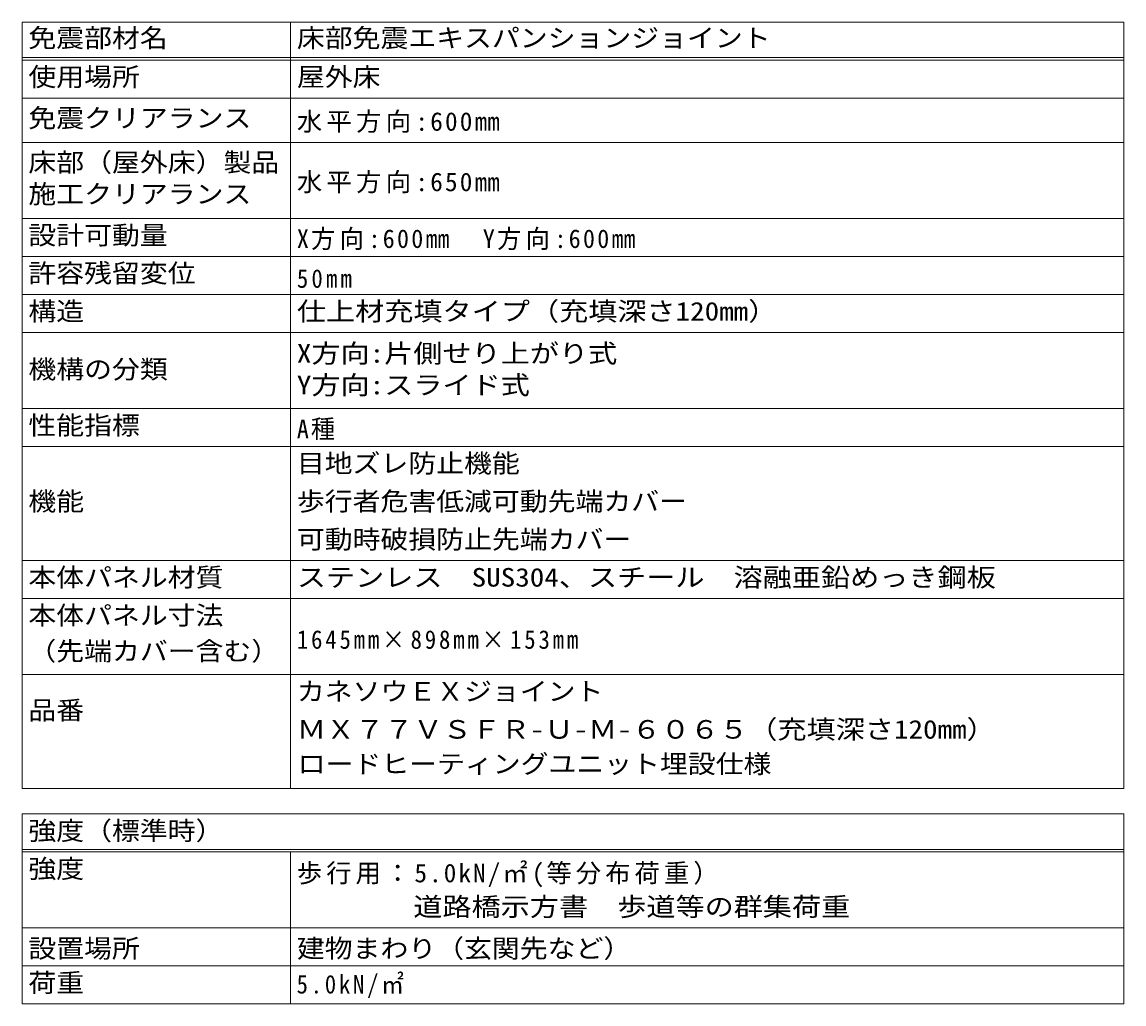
# Model space of a CAD drawing. Units: millimetres on the paper, enlarged 30 times. Extents: x -6208 to 7808, y -5850 to 5884.
# Drawn here: x 2588 to 7808, y 1234 to 5884 of the extents above; entities that cross this region are included whole.
import ezdxf
from ezdxf.enums import TextEntityAlignment as Align

# ---------------------------------------------------------------- set-up
doc = ezdxf.new("R2010")
doc.units = ezdxf.units.MM
doc.header["$LTSCALE"] = 30
doc.layers.add('E-5', color=2, linetype='Continuous', lineweight=9)
doc.styles.add('ＭＳ ゴシック', font='')
doc.styles.get('ＭＳ ゴシック').set_extended_font_data('MS Gothic')

msp = doc.modelspace()

# ---------------------------------------------------------------- linework, layer by layer
at = {"layer": 'E-5', "color": 7}
for p, q in [((2588.07, 5883.79), (7808.07, 5883.79)), ((2588.07, 5883.79), (2588.07, 2253.79)), ((3859.95, 5883.79), (3859.95, 2253.79)), ((7808.07, 5883.79), (7808.07, 2253.79)), ((2588.07, 5715.79), (7808.07, 5715.79)), ((2588.07, 5703.79), (7808.07, 5703.79)), ((2588.07, 5523.79), (7808.07, 5523.79)), ((2588.07, 5313.79), (7808.07, 5313.79)), ((2588.07, 4953.79), (7808.07, 4953.79)), ((2588.07, 4773.79), (7808.07, 4773.79)), ((2588.07, 4593.79), (7808.07, 4593.79)), ((2588.07, 4413.79), (7808.07, 4413.79)), ((2588.07, 4053.79), (7808.07, 4053.79)), ((2588.07, 3873.79), (7808.07, 3873.79)), ((2588.07, 3333.79), (7808.07, 3333.79)), ((2588.07, 3153.79), (7808.07, 3153.79)), ((7808.07, 2793.79), (2588.07, 2793.79)), ((7808.07, 2253.79), (2588.07, 2253.79)), ((2588.07, 2133.79), (7808.07, 2133.79)), ((2588.07, 2133.79), (2588.07, 1233.79)), ((7808.07, 2133.79), (7808.07, 1233.79)), ((2588.07, 1965.79), (7808.07, 1965.79)), ((2588.07, 1953.79), (7808.07, 1953.79)), ((3859.95, 1953.79), (3859.95, 1233.79)), ((2588.07, 1593.79), (7808.07, 1593.79)), ((2588.07, 1413.79), (7808.07, 1413.79)), ((2588.07, 1233.79), (7808.07, 1233.79))]:
    msp.add_line(p, q, dxfattribs=at)

# ---------------------------------------------------------------- texts
at = {"layer": 'E-5', "style": 'ＭＳ ゴシック'}
for s, width, p in [('免震部材名', 1.1, (2618.07, 5738.3)), ('床部免震エキスパンションジョイント', 1.1, (3889.95, 5738.3)), ('使用場所', 1.1, (2618.07, 5553.79)), ('屋外床', 1.1, (3889.95, 5553.79)), ('免震クリアランス', 1.1, (2618.07, 5358.81)), ('床部（屋外床）製品', 1.1, (2618.07, 5149.01)), ('施工クリアランス', 1.1, (2618.07, 4999.01)), ('設計可動量', 1.1, (2618.07, 4803.79)), ('許容残留変位', 1.1, (2618.07, 4623.79)), ('構造', 1.1, (2618.07, 4443.79)), ('仕上材充填タイプ（充填深さ120mm）', 1.15, (3889.95, 4443.79)), ('X方向:片側せり上がり式', 1.15, (3889.95, 4244.29)), ('機構の分類', 1.1, (2618.07, 4169.29)), ('Y方向:スライド式', 1.15, (3889.95, 4094.29)), ('性能指標', 1.1, (2618.07, 3903.79)), ('目地ズレ防止機能', 1.1, (3889.95, 3723.79)), ('機能', 1.1, (2618.07, 3543.79)), ('歩行者危害低減可動先端カバー', 1.1, (3889.95, 3543.79)), ('可動時破損防止先端カバー', 1.1, (3889.95, 3363.79)), ('本体パネル材質', 1.1, (2618.07, 3183.79)), ('ステンレス\u3000SUS304、スチール\u3000溶融亜鉛めっき鋼板', 1.15, (3889.95, 3183.79)), ('本体パネル寸法', 1.1, (2618.07, 3003.79)), ('（先端カバー含む）', 1.1, (2618.07, 2834.29)), ('カネソウＥＸジョイント', 1.1, (3889.95, 2643.79)), ('品番', 1.1, (2618.07, 2554.28)), ('ＭＸ７７ＶＳＦＲ-Ｕ-Ｍ-６０６５（充填深さ120mm）', 1.15, (3889.95, 2463.79)), ('ロードヒーティングユニット埋設仕様', 1.1, (3893.91, 2300.35)), ('強度（標準時）', 1.1, (2618.07, 1983.79)), ('強度', 1.1, (2618.07, 1803.79)), ('\u3000 \u3000 \u3000道路橋示方書\u3000歩道等の群集荷重', 1.15, (3889.95, 1623.79)), ('設置場所', 1.1, (2618.07, 1426.36)), ('建物まわり（玄関先など）', 1.1, (3889.95, 1426.36)), ('荷重', 1.1, (2618.07, 1263.79))]:
    msp.add_text(s, height=87.98, dxfattribs=dict(at, width=width)).set_placement(p, align=Align.BOTTOM_LEFT)
at = {"layer": 'E-5', "char_height": 87.98, "attachment_point": 7, "style": 'ＭＳ ゴシック'}
for s, insert in [('\\T1.17;水平方向:600㎜', (3889.95, 5358.81)), ('\\T1.17;水平方向:650㎜', (3889.95, 5072.64)), ('\\T1.19;\\W0.95;X方向:600㎜\u3000Y方向:600㎜', (3889.95, 4803.79)), ('\\T1.28;\\W0.9;50mm', (3889.95, 4623.79)), ('\\T1.17;\\W0.95;A種', (3889.95, 3903.79)), ('\\T1.25;\\W0.9;1645mm×898mm×153mm', (3889.95, 2914.28)), ('\\T1.16;歩行用：5.0kN/㎡(等分布荷重）', (3889.95, 1786.36)), ('\\T1.24;\\W0.9;5.0kN/㎡', (3888.6, 1261.76))]:
    msp.add_mtext(s, dxfattribs=dict(at, insert=insert))

doc.saveas('drawing.dxf')
